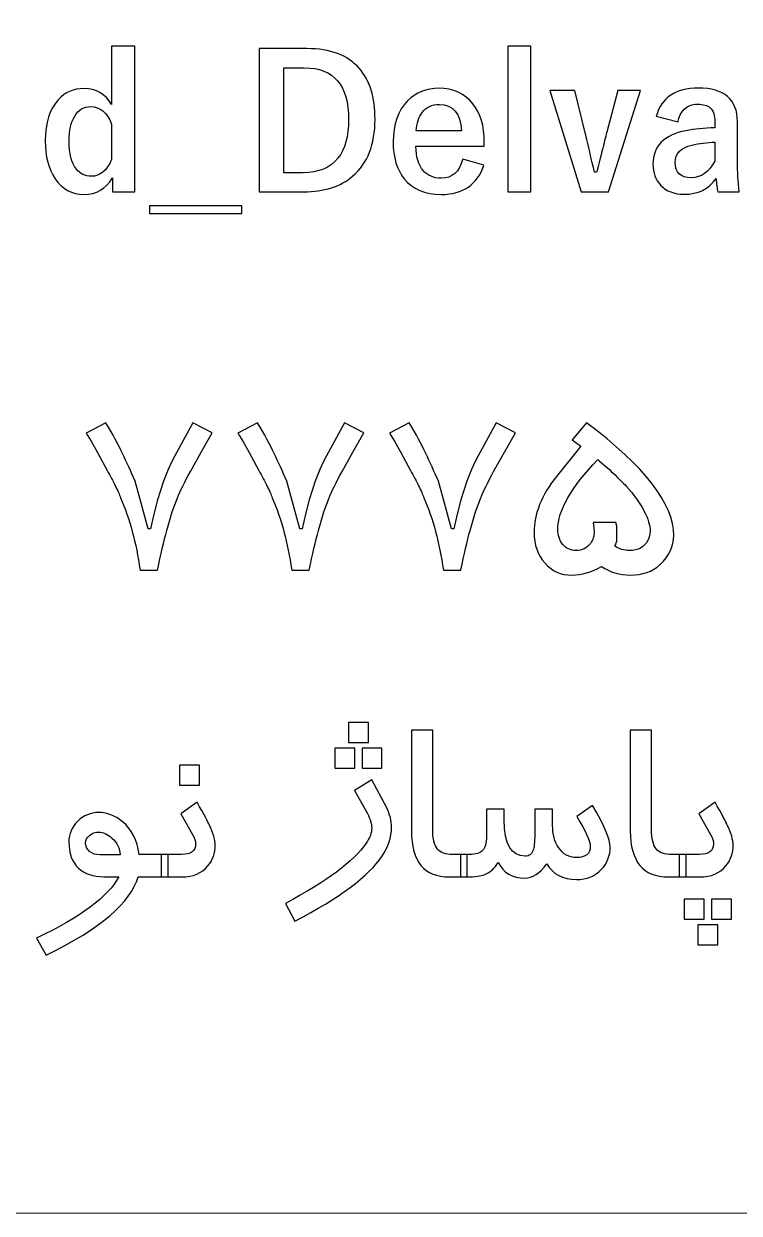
# Model space of a CAD drawing. Header units: millimetres. Extents: x -138.6 to -38.8, y 60 to 134.7.
# Drawn here: x -64.1 to -51.24, y 94.71 to 116.08 of the extents above; entities that cross this region are included whole.
import ezdxf

# ---------------------------------------------------------------- set-up
doc = ezdxf.new("R2010")
doc.units = ezdxf.units.MM
doc.header["$MEASUREMENT"] = 0
doc.layers.add('Layer 1', color=7, linetype='Continuous')

msp = doc.modelspace()

# ---------------------------------------------------------------- linework, layer by layer
at = {"layer": 'Layer 1', "color": 250, "lineweight": 18}
msp.add_open_spline([(-75.8499, 134.7069), (-75.8499, 134.7069), (-41.8499, 134.7069), (-41.8499, 134.7069), (-40.1976, 134.7069), (-38.8499, 133.3592), (-38.8499, 131.7069), (-38.8499, 131.7069), (-38.8499, 97.7069), (-38.8499, 97.7069), (-38.8499, 96.0546), (-40.1976, 94.7069), (-41.8499, 94.7069), (-41.8499, 94.7069), (-75.8499, 94.7069), (-75.8499, 94.7069), (-77.5022, 94.7069), (-78.8499, 96.0546), (-78.8499, 97.7069), (-78.8499, 97.7069), (-78.8499, 131.7069), (-78.8499, 131.7069), (-78.8499, 133.3592), (-77.5022, 134.7069), (-75.8499, 134.7069)], degree=3, knots=[0, 0, 0, 0, 0.125, 0.125, 0.125, 0.25, 0.25, 0.25, 0.375, 0.375, 0.375, 0.5, 0.5, 0.5, 0.625, 0.625, 0.625, 0.75, 0.75, 0.75, 0.875, 0.875, 0.875, 1, 1, 1, 1], dxfattribs=at)
at = {"layer": 'Layer 1', "color": 250}
for points, knots in [([(-62.1103, 115.6762), (-62.1103, 115.6762), (-62.1103, 113.0565), (-62.1103, 113.0565), (-62.1103, 113.0565), (-62.5116, 113.0565), (-62.5116, 113.0565), (-62.5116, 113.0565), (-62.5116, 113.3085), (-62.5116, 113.3085), (-62.6293, 113.1095), (-62.7995, 113.01), (-63.0217, 113.01), (-63.24, 113.01), (-63.413, 113.104), (-63.5418, 113.2919), (-63.6589, 113.4655), (-63.7181, 113.6932), (-63.7181, 113.9745), (-63.7181, 114.2939), (-63.6413, 114.5388), (-63.4882, 114.7079), (-63.3649, 114.845), (-63.2096, 114.9135), (-63.0217, 114.9135), (-62.8039, 114.9135), (-62.6381, 114.8173), (-62.5248, 114.625), (-62.5248, 114.625), (-62.5248, 115.6762), (-62.5248, 115.6762), (-62.5248, 115.6762), (-62.1103, 115.6762), (-62.1103, 115.6762)], [0, 0, 0, 0, 0.0909091, 0.0909091, 0.0909091, 0.1818182, 0.1818182, 0.1818182, 0.2727273, 0.2727273, 0.2727273, 0.3636364, 0.3636364, 0.3636364, 0.4545455, 0.4545455, 0.4545455, 0.5454545, 0.5454545, 0.5454545, 0.6363636, 0.6363636, 0.6363636, 0.7272727, 0.7272727, 0.7272727, 0.8181818, 0.8181818, 0.8181818, 0.9090909, 0.9090909, 0.9090909, 1, 1, 1, 1]), ([(-59.8754, 115.6298), (-59.8754, 115.6298), (-59.0143, 115.6298), (-59.0143, 115.6298), (-58.5953, 115.6298), (-58.282, 115.512), (-58.0736, 115.2766), (-57.8846, 115.0622), (-57.7901, 114.7565), (-57.7901, 114.3602), (-57.7901, 113.9087), (-57.9227, 113.5694), (-58.1886, 113.3417), (-58.4096, 113.1515), (-58.7048, 113.0565), (-59.074, 113.0565), (-59.074, 113.0565), (-59.8754, 113.0565), (-59.8754, 113.0565), (-59.8754, 113.0565), (-59.8754, 115.6298), (-59.8754, 115.6298)], [0, 0, 0, 0, 0.1428571, 0.1428571, 0.1428571, 0.2857143, 0.2857143, 0.2857143, 0.4285714, 0.4285714, 0.4285714, 0.5714286, 0.5714286, 0.5714286, 0.7142857, 0.7142857, 0.7142857, 0.8571429, 0.8571429, 0.8571429, 1, 1, 1, 1]), ([(-54.9875, 115.6762), (-54.9875, 115.6762), (-54.9875, 113.0565), (-54.9875, 113.0565), (-54.9875, 113.0565), (-55.4053, 113.0565), (-55.4053, 113.0565), (-55.4053, 113.0565), (-55.4053, 115.6762), (-55.4053, 115.6762), (-55.4053, 115.6762), (-54.9875, 115.6762), (-54.9875, 115.6762)], [0, 0, 0, 0, 0.25, 0.25, 0.25, 0.5, 0.5, 0.5, 0.75, 0.75, 0.75, 1, 1, 1, 1]), ([(-59.4321, 115.2849), (-59.4321, 115.2849), (-59.4321, 113.4013), (-59.4321, 113.4013), (-59.4321, 113.4013), (-59.0839, 113.4013), (-59.0839, 113.4013), (-58.8054, 113.4013), (-58.597, 113.4876), (-58.4588, 113.6606), (-58.3295, 113.8214), (-58.2643, 114.0535), (-58.2643, 114.3569), (-58.2643, 114.9754), (-58.5301, 115.2849), (-59.0613, 115.2849), (-59.0613, 115.2849), (-59.4321, 115.2849), (-59.4321, 115.2849)], [0, 0, 0, 0, 0.1666667, 0.1666667, 0.1666667, 0.3333333, 0.3333333, 0.3333333, 0.5, 0.5, 0.5, 0.6666667, 0.6666667, 0.6666667, 0.8333333, 0.8333333, 0.8333333, 1, 1, 1, 1]), ([(-55.8259, 113.8755), (-55.8259, 113.8755), (-57.0567, 113.8755), (-57.0567, 113.8755), (-57.0545, 113.686), (-57.0103, 113.5401), (-56.9235, 113.4389), (-56.845, 113.3472), (-56.7367, 113.3013), (-56.5985, 113.3013), (-56.4029, 113.3013), (-56.2747, 113.4168), (-56.2144, 113.6467), (-56.2144, 113.6467), (-55.8358, 113.5367), (-55.8358, 113.5367), (-55.9502, 113.1858), (-56.2056, 113.01), (-56.6029, 113.01), (-56.8937, 113.01), (-57.1142, 113.104), (-57.2656, 113.2919), (-57.3983, 113.4555), (-57.4646, 113.6771), (-57.4646, 113.9551), (-57.4646, 114.2707), (-57.3784, 114.5156), (-57.2054, 114.6902), (-57.0578, 114.8411), (-56.8688, 114.9168), (-56.6389, 114.9168), (-56.3819, 114.9168), (-56.179, 114.8234), (-56.0298, 114.6366), (-55.8939, 114.4669), (-55.8259, 114.242), (-55.8259, 113.9612), (-55.8259, 113.9612), (-55.8259, 113.8755), (-55.8259, 113.8755)], [0, 0, 0, 0, 0.0769231, 0.0769231, 0.0769231, 0.1538462, 0.1538462, 0.1538462, 0.2307692, 0.2307692, 0.2307692, 0.3076923, 0.3076923, 0.3076923, 0.3846154, 0.3846154, 0.3846154, 0.4615385, 0.4615385, 0.4615385, 0.5384615, 0.5384615, 0.5384615, 0.6153846, 0.6153846, 0.6153846, 0.6923077, 0.6923077, 0.6923077, 0.7692308, 0.7692308, 0.7692308, 0.8461538, 0.8461538, 0.8461538, 0.9230769, 0.9230769, 0.9230769, 1, 1, 1, 1]), ([(-53.0199, 114.877), (-53.0199, 114.877), (-53.5914, 113.0565), (-53.5914, 113.0565), (-53.5914, 113.0565), (-54.0849, 113.0565), (-54.0849, 113.0565), (-54.0849, 113.0565), (-54.6487, 114.877), (-54.6487, 114.877), (-54.6487, 114.877), (-54.2015, 114.877), (-54.2015, 114.877), (-54.2015, 114.877), (-54.0125, 114.1171), (-54.0125, 114.1171), (-53.9877, 114.0192), (-53.9578, 113.8938), (-53.923, 113.7412), (-53.8854, 113.5771), (-53.8594, 113.466), (-53.8456, 113.408), (-53.8456, 113.408), (-53.8069, 113.408), (-53.8069, 113.408), (-53.787, 113.4815), (-53.7555, 113.608), (-53.7113, 113.7888), (-53.6765, 113.9269), (-53.6472, 114.0397), (-53.624, 114.127), (-53.624, 114.127), (-53.4278, 114.877), (-53.4278, 114.877), (-53.4278, 114.877), (-53.0199, 114.877), (-53.0199, 114.877)], [0, 0, 0, 0, 0.0833333, 0.0833333, 0.0833333, 0.1666667, 0.1666667, 0.1666667, 0.25, 0.25, 0.25, 0.3333333, 0.3333333, 0.3333333, 0.4166667, 0.4166667, 0.4166667, 0.5, 0.5, 0.5, 0.5833333, 0.5833333, 0.5833333, 0.6666667, 0.6666667, 0.6666667, 0.75, 0.75, 0.75, 0.8333333, 0.8333333, 0.8333333, 0.9166667, 0.9166667, 0.9166667, 1, 1, 1, 1]), ([(-52.7348, 114.4183), (-52.6408, 114.7527), (-52.3899, 114.9201), (-51.982, 114.9201), (-51.5111, 114.9201), (-51.2762, 114.7189), (-51.2762, 114.316), (-51.2762, 114.316), (-51.2762, 113.5942), (-51.2762, 113.5942), (-51.2762, 113.4179), (-51.2663, 113.2389), (-51.2469, 113.0565), (-51.2469, 113.0565), (-51.6305, 113.0565), (-51.6305, 113.0565), (-51.6427, 113.1244), (-51.6526, 113.204), (-51.6614, 113.2952), (-51.7919, 113.1073), (-51.9831, 113.0134), (-52.2346, 113.0134), (-52.4147, 113.0134), (-52.5562, 113.0686), (-52.659, 113.1786), (-52.7497, 113.2759), (-52.795, 113.4008), (-52.795, 113.5544), (-52.795, 113.8783), (-52.5966, 114.0789), (-52.2009, 114.1552), (-52.0538, 114.1834), (-51.8803, 114.2005), (-51.6808, 114.2072), (-51.6808, 114.2072), (-51.6808, 114.3105), (-51.6808, 114.3105), (-51.6808, 114.431), (-51.7095, 114.5167), (-51.7665, 114.5675), (-51.8162, 114.6106), (-51.893, 114.6316), (-51.9964, 114.6316), (-52.0914, 114.6316), (-52.1705, 114.6012), (-52.2329, 114.5399), (-52.2904, 114.4835), (-52.3274, 114.4083), (-52.3446, 114.3133), (-52.3446, 114.3133), (-52.7348, 114.4183), (-52.7348, 114.4183)], [0, 0, 0, 0, 0.0588235, 0.0588235, 0.0588235, 0.1176471, 0.1176471, 0.1176471, 0.1764706, 0.1764706, 0.1764706, 0.2352941, 0.2352941, 0.2352941, 0.2941176, 0.2941176, 0.2941176, 0.3529412, 0.3529412, 0.3529412, 0.4117647, 0.4117647, 0.4117647, 0.4705882, 0.4705882, 0.4705882, 0.5294118, 0.5294118, 0.5294118, 0.5882353, 0.5882353, 0.5882353, 0.6470588, 0.6470588, 0.6470588, 0.7058824, 0.7058824, 0.7058824, 0.7647059, 0.7647059, 0.7647059, 0.8235294, 0.8235294, 0.8235294, 0.8823529, 0.8823529, 0.8823529, 0.9411765, 0.9411765, 0.9411765, 1, 1, 1, 1]), ([(-62.5248, 114.2757), (-62.6088, 114.484), (-62.7349, 114.588), (-62.9018, 114.588), (-63.0228, 114.588), (-63.1184, 114.5316), (-63.1886, 114.4183), (-63.2566, 114.3094), (-63.2903, 114.1591), (-63.2903, 113.9684), (-63.2903, 113.7451), (-63.2466, 113.5776), (-63.1593, 113.4666), (-63.0902, 113.3792), (-63.0012, 113.3356), (-62.8924, 113.3356), (-62.7349, 113.3356), (-62.6122, 113.4367), (-62.5248, 113.6395), (-62.5248, 113.6395), (-62.5248, 114.2757), (-62.5248, 114.2757)], [0, 0, 0, 0, 0.1428571, 0.1428571, 0.1428571, 0.2857143, 0.2857143, 0.2857143, 0.4285714, 0.4285714, 0.4285714, 0.5714286, 0.5714286, 0.5714286, 0.7142857, 0.7142857, 0.7142857, 0.8571429, 0.8571429, 0.8571429, 1, 1, 1, 1]), ([(-56.2338, 114.1508), (-56.2542, 114.4691), (-56.3874, 114.6289), (-56.6322, 114.6289), (-56.7649, 114.6289), (-56.8682, 114.5802), (-56.9417, 114.4829), (-57.0042, 114.3995), (-57.0401, 114.289), (-57.0501, 114.1508), (-57.0501, 114.1508), (-56.2338, 114.1508), (-56.2338, 114.1508)], [0, 0, 0, 0, 0.25, 0.25, 0.25, 0.5, 0.5, 0.5, 0.75, 0.75, 0.75, 1, 1, 1, 1]), ([(-51.6808, 113.9496), (-51.8201, 113.9463), (-51.9593, 113.9286), (-52.0986, 113.896), (-52.297, 113.8485), (-52.3965, 113.7457), (-52.3965, 113.5865), (-52.3965, 113.403), (-52.2992, 113.3113), (-52.1052, 113.3113), (-51.9278, 113.3113), (-51.7863, 113.4113), (-51.6808, 113.6108), (-51.6808, 113.6108), (-51.6808, 113.9496), (-51.6808, 113.9496)], [0, 0, 0, 0, 0.2, 0.2, 0.2, 0.4, 0.4, 0.4, 0.6, 0.6, 0.6, 0.8, 0.8, 0.8, 1, 1, 1, 1]), ([(-60.1832, 112.8078), (-60.1832, 112.8078), (-60.1832, 112.6652), (-60.1832, 112.6652), (-60.1832, 112.6652), (-61.8412, 112.6652), (-61.8412, 112.6652), (-61.8412, 112.6652), (-61.8412, 112.8078), (-61.8412, 112.8078), (-61.8412, 112.8078), (-60.1832, 112.8078), (-60.1832, 112.8078)], [0, 0, 0, 0, 0.25, 0.25, 0.25, 0.5, 0.5, 0.5, 0.75, 0.75, 0.75, 1, 1, 1, 1]), ([(-60.7182, 108.7288), (-60.7182, 108.7288), (-60.9161, 108.3812), (-60.9161, 108.3812), (-60.9161, 108.3812), (-61.1098, 108.0336), (-61.1098, 108.0336), (-61.2138, 107.8416), (-61.2916, 107.6834), (-61.3424, 107.5591), (-61.3424, 107.5591), (-61.4346, 107.3054), (-61.4346, 107.3054), (-61.4346, 107.3054), (-61.5335, 106.9755), (-61.5335, 106.9755), (-61.5859, 106.7802), (-61.6418, 106.5425), (-61.6993, 106.2626), (-61.6993, 106.2626), (-62.0139, 106.2626), (-62.0139, 106.2626), (-62.0832, 106.7497), (-62.2, 107.1819), (-62.3632, 107.5591), (-62.3852, 107.6166), (-62.4165, 107.6893), (-62.4588, 107.7748), (-62.501, 107.861), (-62.5501, 107.9541), (-62.6059, 108.053), (-62.6059, 108.053), (-62.7768, 108.3736), (-62.7768, 108.3736), (-62.7768, 108.3736), (-62.8935, 108.5774), (-62.8935, 108.5774), (-62.8935, 108.5774), (-62.9831, 108.7237), (-62.9831, 108.7237), (-62.9831, 108.7237), (-62.6262, 108.9081), (-62.6262, 108.9081), (-62.5036, 108.6983), (-62.4046, 108.5148), (-62.3302, 108.3583), (-62.2549, 108.201), (-62.1788, 108.0353), (-62.1027, 107.861), (-62.1027, 107.861), (-61.8701, 107.0034), (-61.8701, 107.0034), (-61.8701, 107.0034), (-61.8253, 107.0034), (-61.8253, 107.0034), (-61.8253, 107.0034), (-61.7686, 107.2673), (-61.7686, 107.2673), (-61.7686, 107.2673), (-61.6993, 107.5227), (-61.6993, 107.5227), (-61.6993, 107.5227), (-61.5927, 107.8585), (-61.5927, 107.8585), (-61.5927, 107.8585), (-61.5107, 108.0674), (-61.5107, 108.0674), (-61.5107, 108.0674), (-61.4439, 108.2112), (-61.4439, 108.2112), (-61.4439, 108.2112), (-61.3897, 108.3161), (-61.3897, 108.3161), (-61.3897, 108.3161), (-61.065, 108.9081), (-61.065, 108.9081), (-61.065, 108.9081), (-60.8916, 108.8159), (-60.8916, 108.8159), (-60.8916, 108.8159), (-60.7182, 108.7288), (-60.7182, 108.7288)], [0, 0, 0, 0, 0.037037, 0.037037, 0.037037, 0.0740741, 0.0740741, 0.0740741, 0.1111111, 0.1111111, 0.1111111, 0.1481481, 0.1481481, 0.1481481, 0.1851852, 0.1851852, 0.1851852, 0.2222222, 0.2222222, 0.2222222, 0.2592593, 0.2592593, 0.2592593, 0.2962963, 0.2962963, 0.2962963, 0.3333333, 0.3333333, 0.3333333, 0.3703704, 0.3703704, 0.3703704, 0.4074074, 0.4074074, 0.4074074, 0.4444444, 0.4444444, 0.4444444, 0.4814815, 0.4814815, 0.4814815, 0.5185185, 0.5185185, 0.5185185, 0.5555556, 0.5555556, 0.5555556, 0.5925926, 0.5925926, 0.5925926, 0.6296296, 0.6296296, 0.6296296, 0.6666667, 0.6666667, 0.6666667, 0.7037037, 0.7037037, 0.7037037, 0.7407407, 0.7407407, 0.7407407, 0.7777778, 0.7777778, 0.7777778, 0.8148148, 0.8148148, 0.8148148, 0.8518519, 0.8518519, 0.8518519, 0.8888889, 0.8888889, 0.8888889, 0.9259259, 0.9259259, 0.9259259, 0.962963, 0.962963, 0.962963, 1, 1, 1, 1]), ([(-57.9923, 108.7288), (-57.9923, 108.7288), (-58.1902, 108.3812), (-58.1902, 108.3812), (-58.1902, 108.3812), (-58.3839, 108.0336), (-58.3839, 108.0336), (-58.4879, 107.8416), (-58.5657, 107.6834), (-58.6165, 107.5591), (-58.6165, 107.5591), (-58.7087, 107.3054), (-58.7087, 107.3054), (-58.7087, 107.3054), (-58.8076, 106.9755), (-58.8076, 106.9755), (-58.86, 106.7802), (-58.9159, 106.5425), (-58.9734, 106.2626), (-58.9734, 106.2626), (-59.288, 106.2626), (-59.288, 106.2626), (-59.3573, 106.7497), (-59.4741, 107.1819), (-59.6373, 107.5591), (-59.6593, 107.6166), (-59.6906, 107.6893), (-59.7329, 107.7748), (-59.7751, 107.861), (-59.8242, 107.9541), (-59.88, 108.053), (-59.88, 108.053), (-60.0509, 108.3736), (-60.0509, 108.3736), (-60.0509, 108.3736), (-60.1676, 108.5774), (-60.1676, 108.5774), (-60.1676, 108.5774), (-60.2572, 108.7237), (-60.2572, 108.7237), (-60.2572, 108.7237), (-59.9003, 108.9081), (-59.9003, 108.9081), (-59.7777, 108.6983), (-59.6787, 108.5148), (-59.6043, 108.3583), (-59.529, 108.201), (-59.4529, 108.0353), (-59.3768, 107.861), (-59.3768, 107.861), (-59.1442, 107.0034), (-59.1442, 107.0034), (-59.1442, 107.0034), (-59.0994, 107.0034), (-59.0994, 107.0034), (-59.0994, 107.0034), (-59.0427, 107.2673), (-59.0427, 107.2673), (-59.0427, 107.2673), (-58.9734, 107.5227), (-58.9734, 107.5227), (-58.9734, 107.5227), (-58.8668, 107.8585), (-58.8668, 107.8585), (-58.8668, 107.8585), (-58.7848, 108.0674), (-58.7848, 108.0674), (-58.7848, 108.0674), (-58.718, 108.2112), (-58.718, 108.2112), (-58.718, 108.2112), (-58.6638, 108.3161), (-58.6638, 108.3161), (-58.6638, 108.3161), (-58.3391, 108.9081), (-58.3391, 108.9081), (-58.3391, 108.9081), (-58.1657, 108.8159), (-58.1657, 108.8159), (-58.1657, 108.8159), (-57.9923, 108.7288), (-57.9923, 108.7288)], [0, 0, 0, 0, 0.037037, 0.037037, 0.037037, 0.0740741, 0.0740741, 0.0740741, 0.1111111, 0.1111111, 0.1111111, 0.1481481, 0.1481481, 0.1481481, 0.1851852, 0.1851852, 0.1851852, 0.2222222, 0.2222222, 0.2222222, 0.2592593, 0.2592593, 0.2592593, 0.2962963, 0.2962963, 0.2962963, 0.3333333, 0.3333333, 0.3333333, 0.3703704, 0.3703704, 0.3703704, 0.4074074, 0.4074074, 0.4074074, 0.4444444, 0.4444444, 0.4444444, 0.4814815, 0.4814815, 0.4814815, 0.5185185, 0.5185185, 0.5185185, 0.5555556, 0.5555556, 0.5555556, 0.5925926, 0.5925926, 0.5925926, 0.6296296, 0.6296296, 0.6296296, 0.6666667, 0.6666667, 0.6666667, 0.7037037, 0.7037037, 0.7037037, 0.7407407, 0.7407407, 0.7407407, 0.7777778, 0.7777778, 0.7777778, 0.8148148, 0.8148148, 0.8148148, 0.8518519, 0.8518519, 0.8518519, 0.8888889, 0.8888889, 0.8888889, 0.9259259, 0.9259259, 0.9259259, 0.962963, 0.962963, 0.962963, 1, 1, 1, 1]), ([(-55.2664, 108.7288), (-55.2664, 108.7288), (-55.4643, 108.3812), (-55.4643, 108.3812), (-55.4643, 108.3812), (-55.658, 108.0336), (-55.658, 108.0336), (-55.762, 107.8416), (-55.8398, 107.6834), (-55.8906, 107.5591), (-55.8906, 107.5591), (-55.9828, 107.3054), (-55.9828, 107.3054), (-55.9828, 107.3054), (-56.0817, 106.9755), (-56.0817, 106.9755), (-56.1341, 106.7802), (-56.19, 106.5425), (-56.2475, 106.2626), (-56.2475, 106.2626), (-56.5621, 106.2626), (-56.5621, 106.2626), (-56.6314, 106.7497), (-56.7482, 107.1819), (-56.9114, 107.5591), (-56.9334, 107.6166), (-56.9647, 107.6893), (-57.007, 107.7748), (-57.0492, 107.861), (-57.0983, 107.9541), (-57.1541, 108.053), (-57.1541, 108.053), (-57.325, 108.3736), (-57.325, 108.3736), (-57.325, 108.3736), (-57.4417, 108.5774), (-57.4417, 108.5774), (-57.4417, 108.5774), (-57.5313, 108.7237), (-57.5313, 108.7237), (-57.5313, 108.7237), (-57.1744, 108.9081), (-57.1744, 108.9081), (-57.0518, 108.6983), (-56.9528, 108.5148), (-56.8784, 108.3583), (-56.8031, 108.201), (-56.727, 108.0353), (-56.6509, 107.861), (-56.6509, 107.861), (-56.4183, 107.0034), (-56.4183, 107.0034), (-56.4183, 107.0034), (-56.3735, 107.0034), (-56.3735, 107.0034), (-56.3735, 107.0034), (-56.3168, 107.2673), (-56.3168, 107.2673), (-56.3168, 107.2673), (-56.2475, 107.5227), (-56.2475, 107.5227), (-56.2475, 107.5227), (-56.1409, 107.8585), (-56.1409, 107.8585), (-56.1409, 107.8585), (-56.0589, 108.0674), (-56.0589, 108.0674), (-56.0589, 108.0674), (-55.9921, 108.2112), (-55.9921, 108.2112), (-55.9921, 108.2112), (-55.9379, 108.3161), (-55.9379, 108.3161), (-55.9379, 108.3161), (-55.6132, 108.9081), (-55.6132, 108.9081), (-55.6132, 108.9081), (-55.4398, 108.8159), (-55.4398, 108.8159), (-55.4398, 108.8159), (-55.2664, 108.7288), (-55.2664, 108.7288)], [0, 0, 0, 0, 0.037037, 0.037037, 0.037037, 0.0740741, 0.0740741, 0.0740741, 0.1111111, 0.1111111, 0.1111111, 0.1481481, 0.1481481, 0.1481481, 0.1851852, 0.1851852, 0.1851852, 0.2222222, 0.2222222, 0.2222222, 0.2592593, 0.2592593, 0.2592593, 0.2962963, 0.2962963, 0.2962963, 0.3333333, 0.3333333, 0.3333333, 0.3703704, 0.3703704, 0.3703704, 0.4074074, 0.4074074, 0.4074074, 0.4444444, 0.4444444, 0.4444444, 0.4814815, 0.4814815, 0.4814815, 0.5185185, 0.5185185, 0.5185185, 0.5555556, 0.5555556, 0.5555556, 0.5925926, 0.5925926, 0.5925926, 0.6296296, 0.6296296, 0.6296296, 0.6666667, 0.6666667, 0.6666667, 0.7037037, 0.7037037, 0.7037037, 0.7407407, 0.7407407, 0.7407407, 0.7777778, 0.7777778, 0.7777778, 0.8148148, 0.8148148, 0.8148148, 0.8518519, 0.8518519, 0.8518519, 0.8888889, 0.8888889, 0.8888889, 0.9259259, 0.9259259, 0.9259259, 0.962963, 0.962963, 0.962963, 1, 1, 1, 1]), ([(-52.4196, 106.8842), (-52.4196, 106.6939), (-52.5007, 106.5188), (-52.664, 106.3598), (-52.8094, 106.2338), (-52.9871, 106.1712), (-53.196, 106.1712), (-53.3972, 106.1712), (-53.5706, 106.2237), (-53.7178, 106.3285), (-53.8996, 106.2237), (-54.0789, 106.1712), (-54.2565, 106.1712), (-54.4502, 106.1712), (-54.6109, 106.244), (-54.7395, 106.3894), (-54.8672, 106.5349), (-54.9314, 106.7176), (-54.9314, 106.9375), (-54.9314, 107.2682), (-54.7978, 107.6039), (-54.5305, 107.9448), (-54.5305, 107.9448), (-54.0891, 108.4877), (-54.0891, 108.4877), (-54.0891, 108.4877), (-54.2481, 108.5985), (-54.2481, 108.5985), (-54.2481, 108.5985), (-53.9876, 108.9081), (-53.9876, 108.9081), (-52.9422, 108.1232), (-52.4196, 107.4483), (-52.4196, 106.8842)], [0, 0, 0, 0, 0.0909091, 0.0909091, 0.0909091, 0.1818182, 0.1818182, 0.1818182, 0.2727273, 0.2727273, 0.2727273, 0.3636364, 0.3636364, 0.3636364, 0.4545455, 0.4545455, 0.4545455, 0.5454545, 0.5454545, 0.5454545, 0.6363636, 0.6363636, 0.6363636, 0.7272727, 0.7272727, 0.7272727, 0.8181818, 0.8181818, 0.8181818, 0.9090909, 0.9090909, 0.9090909, 1, 1, 1, 1]), ([(-52.8458, 106.9688), (-52.8458, 107.0652), (-52.8822, 107.1844), (-52.9558, 107.3274), (-53.0293, 107.4695), (-53.1342, 107.6149), (-53.2712, 107.7629), (-53.3389, 107.8357), (-53.4184, 107.916), (-53.5097, 108.0031), (-53.6011, 108.0902), (-53.6941, 108.1714), (-53.788, 108.2484), (-54.2658, 107.7452), (-54.5052, 107.3274), (-54.5052, 106.995), (-54.5052, 106.8876), (-54.4756, 106.7971), (-54.4155, 106.7235), (-54.3563, 106.6499), (-54.2777, 106.6127), (-54.1804, 106.6127), (-54.0713, 106.6127), (-53.9842, 106.6542), (-53.9199, 106.737), (-53.8734, 106.8022), (-53.8506, 106.8774), (-53.8506, 106.962), (-53.8506, 106.962), (-53.8709, 107.1151), (-53.8709, 107.1151), (-53.8709, 107.1151), (-53.4649, 107.1151), (-53.4649, 107.1151), (-53.4649, 107.1151), (-53.4446, 107.0483), (-53.4446, 107.0483), (-53.4446, 107.0483), (-53.4446, 106.9569), (-53.4446, 106.9569), (-53.4446, 106.9569), (-53.4446, 106.8106), (-53.4446, 106.8106), (-53.4446, 106.7742), (-53.4564, 106.7345), (-53.4793, 106.6897), (-53.3956, 106.6381), (-53.3084, 106.6127), (-53.2188, 106.6127), (-53.0615, 106.6127), (-52.9515, 106.6728), (-52.8873, 106.792), (-52.8593, 106.8436), (-52.8458, 106.902), (-52.8458, 106.9688)], [0, 0, 0, 0, 0.0555556, 0.0555556, 0.0555556, 0.1111111, 0.1111111, 0.1111111, 0.1666667, 0.1666667, 0.1666667, 0.2222222, 0.2222222, 0.2222222, 0.2777778, 0.2777778, 0.2777778, 0.3333333, 0.3333333, 0.3333333, 0.3888889, 0.3888889, 0.3888889, 0.4444444, 0.4444444, 0.4444444, 0.5, 0.5, 0.5, 0.5555556, 0.5555556, 0.5555556, 0.6111111, 0.6111111, 0.6111111, 0.6666667, 0.6666667, 0.6666667, 0.7222222, 0.7222222, 0.7222222, 0.7777778, 0.7777778, 0.7777778, 0.8333333, 0.8333333, 0.8333333, 0.8888889, 0.8888889, 0.8888889, 0.9444444, 0.9444444, 0.9444444, 1, 1, 1, 1]), ([(-57.9086, 103.1655), (-57.9086, 103.1655), (-58.2678, 103.1655), (-58.2678, 103.1655), (-58.2678, 103.1655), (-58.2678, 103.5247), (-58.2678, 103.5247), (-58.2678, 103.5247), (-57.9086, 103.5247), (-57.9086, 103.5247), (-57.9086, 103.5247), (-57.9086, 103.1655), (-57.9086, 103.1655)], [0, 0, 0, 0, 0.25, 0.25, 0.25, 0.5, 0.5, 0.5, 0.75, 0.75, 0.75, 1, 1, 1, 1]), ([(-56.1335, 100.7495), (-56.1335, 100.7495), (-56.4516, 100.7495), (-56.4516, 100.7495), (-56.9078, 100.7495), (-57.1359, 101.0234), (-57.1359, 101.5727), (-57.1359, 101.5727), (-57.1359, 103.3835), (-57.1359, 103.3835), (-57.1359, 103.3835), (-56.7542, 103.3835), (-56.7542, 103.3835), (-56.7542, 103.3835), (-56.7542, 101.6037), (-56.7542, 101.6037), (-56.7542, 101.4362), (-56.7255, 101.3167), (-56.6673, 101.2476), (-56.613, 101.184), (-56.5214, 101.1522), (-56.3926, 101.1522), (-56.3926, 101.1522), (-56.1335, 101.1522), (-56.1335, 101.1522), (-56.1335, 101.1522), (-56.1335, 100.7495), (-56.1335, 100.7495)], [0, 0, 0, 0, 0.1111111, 0.1111111, 0.1111111, 0.2222222, 0.2222222, 0.2222222, 0.3333333, 0.3333333, 0.3333333, 0.4444444, 0.4444444, 0.4444444, 0.5555556, 0.5555556, 0.5555556, 0.6666667, 0.6666667, 0.6666667, 0.7777778, 0.7777778, 0.7777778, 0.8888889, 0.8888889, 0.8888889, 1, 1, 1, 1]), ([(-52.1992, 100.7495), (-52.1992, 100.7495), (-52.5173, 100.7495), (-52.5173, 100.7495), (-52.9735, 100.7495), (-53.2016, 101.0234), (-53.2016, 101.5727), (-53.2016, 101.5727), (-53.2016, 103.3835), (-53.2016, 103.3835), (-53.2016, 103.3835), (-52.8199, 103.3835), (-52.8199, 103.3835), (-52.8199, 103.3835), (-52.8199, 101.6037), (-52.8199, 101.6037), (-52.8199, 101.4362), (-52.7912, 101.3167), (-52.733, 101.2476), (-52.6787, 101.184), (-52.5871, 101.1522), (-52.4583, 101.1522), (-52.4583, 101.1522), (-52.1992, 101.1522), (-52.1992, 101.1522), (-52.1992, 101.1522), (-52.1992, 100.7495), (-52.1992, 100.7495)], [0, 0, 0, 0, 0.1111111, 0.1111111, 0.1111111, 0.2222222, 0.2222222, 0.2222222, 0.3333333, 0.3333333, 0.3333333, 0.4444444, 0.4444444, 0.4444444, 0.5555556, 0.5555556, 0.5555556, 0.6666667, 0.6666667, 0.6666667, 0.7777778, 0.7777778, 0.7777778, 0.8888889, 0.8888889, 0.8888889, 1, 1, 1, 1]), ([(-58.1546, 102.7039), (-58.1546, 102.7039), (-58.5153, 102.7039), (-58.5153, 102.7039), (-58.5153, 102.7039), (-58.5153, 103.0631), (-58.5153, 103.0631), (-58.5153, 103.0631), (-58.1546, 103.0631), (-58.1546, 103.0631), (-58.1546, 103.0631), (-58.1546, 102.7039), (-58.1546, 102.7039)], [0, 0, 0, 0, 0.25, 0.25, 0.25, 0.5, 0.5, 0.5, 0.75, 0.75, 0.75, 1, 1, 1, 1]), ([(-57.6658, 102.7039), (-57.6658, 102.7039), (-58.0242, 102.7039), (-58.0242, 102.7039), (-58.0242, 102.7039), (-58.0242, 103.0631), (-58.0242, 103.0631), (-58.0242, 103.0631), (-57.6658, 103.0631), (-57.6658, 103.0631), (-57.6658, 103.0631), (-57.6658, 102.7039), (-57.6658, 102.7039)], [0, 0, 0, 0, 0.25, 0.25, 0.25, 0.5, 0.5, 0.5, 0.75, 0.75, 0.75, 1, 1, 1, 1]), ([(-60.9429, 102.3974), (-60.9429, 102.3974), (-61.3045, 102.3974), (-61.3045, 102.3974), (-61.3045, 102.3974), (-61.3045, 102.7567), (-61.3045, 102.7567), (-61.3045, 102.7567), (-60.9429, 102.7567), (-60.9429, 102.7567), (-60.9429, 102.7567), (-60.9429, 102.3974), (-60.9429, 102.3974)], [0, 0, 0, 0, 0.25, 0.25, 0.25, 0.5, 0.5, 0.5, 0.75, 0.75, 0.75, 1, 1, 1, 1]), ([(-57.5812, 101.9886), (-57.5223, 101.8745), (-57.4928, 101.7574), (-57.4928, 101.6363), (-57.4928, 101.4633), (-57.551, 101.2903), (-57.6681, 101.1181), (-57.9071, 100.7588), (-58.4284, 100.3709), (-59.2315, 99.9543), (-59.2315, 99.9543), (-59.4021, 100.2724), (-59.4021, 100.2724), (-58.6597, 100.665), (-58.1755, 101.025), (-57.9497, 101.3539), (-57.883, 101.4493), (-57.8497, 101.5401), (-57.8497, 101.6247), (-57.8497, 101.703), (-57.8753, 101.7907), (-57.9272, 101.8861), (-57.9272, 101.8861), (-58.1585, 102.302), (-58.1585, 102.302), (-58.1585, 102.302), (-57.8473, 102.4929), (-57.8473, 102.4929), (-57.8473, 102.4929), (-57.5812, 101.9886), (-57.5812, 101.9886)], [0, 0, 0, 0, 0.1, 0.1, 0.1, 0.2, 0.2, 0.2, 0.3, 0.3, 0.3, 0.4, 0.4, 0.4, 0.5, 0.5, 0.5, 0.6, 0.6, 0.6, 0.7, 0.7, 0.7, 0.8, 0.8, 0.8, 0.9, 0.9, 0.9, 1, 1, 1, 1]), ([(-60.6636, 101.3198), (-60.6636, 101.1762), (-60.7079, 101.0513), (-60.7955, 100.945), (-60.9049, 100.8147), (-61.0609, 100.7495), (-61.2634, 100.7495), (-61.2634, 100.7495), (-61.6319, 100.7495), (-61.6319, 100.7495), (-61.6319, 100.7495), (-61.6319, 101.1522), (-61.6319, 101.1522), (-61.6319, 101.1522), (-61.2703, 101.1522), (-61.2703, 101.1522), (-61.1012, 101.1522), (-61.0159, 101.2143), (-61.0159, 101.3384), (-61.0159, 101.3912), (-61.0345, 101.4493), (-61.0702, 101.513), (-61.0702, 101.513), (-61.2797, 101.8838), (-61.2797, 101.8838), (-61.2797, 101.8838), (-60.9864, 102.0902), (-60.9864, 102.0902), (-60.8638, 101.8675), (-60.7909, 101.7318), (-60.7684, 101.6813), (-60.6985, 101.5331), (-60.6636, 101.4121), (-60.6636, 101.3198)], [0, 0, 0, 0, 0.0909091, 0.0909091, 0.0909091, 0.1818182, 0.1818182, 0.1818182, 0.2727273, 0.2727273, 0.2727273, 0.3636364, 0.3636364, 0.3636364, 0.4545455, 0.4545455, 0.4545455, 0.5454545, 0.5454545, 0.5454545, 0.6363636, 0.6363636, 0.6363636, 0.7272727, 0.7272727, 0.7272727, 0.8181818, 0.8181818, 0.8181818, 0.9090909, 0.9090909, 0.9090909, 1, 1, 1, 1]), ([(-53.5623, 101.2926), (-53.5623, 101.1305), (-53.6167, 100.9924), (-53.7237, 100.8791), (-53.8393, 100.7612), (-53.9867, 100.7014), (-54.1675, 100.7014), (-54.4189, 100.7014), (-54.5965, 100.7961), (-54.7013, 100.9862), (-54.8254, 100.8131), (-54.9589, 100.727), (-55.1016, 100.727), (-55.3227, 100.727), (-55.481, 100.8209), (-55.5764, 101.0087), (-55.637, 100.9024), (-55.7169, 100.8302), (-55.8154, 100.793), (-55.8891, 100.7635), (-55.9954, 100.7495), (-56.1335, 100.7495), (-56.1335, 100.7495), (-56.2538, 100.7495), (-56.2538, 100.7495), (-56.2538, 100.7495), (-56.2538, 101.1522), (-56.2538, 101.1522), (-56.2538, 101.1522), (-56.0901, 101.1522), (-56.0901, 101.1522), (-55.9799, 101.1522), (-55.9015, 101.1755), (-55.8558, 101.222), (-55.8108, 101.2693), (-55.7883, 101.3555), (-55.7883, 101.4812), (-55.7883, 101.4812), (-55.7883, 101.9653), (-55.7883, 101.9653), (-55.7883, 101.9653), (-55.4717, 101.9653), (-55.4717, 101.9653), (-55.4717, 101.9653), (-55.4694, 101.7698), (-55.4694, 101.7698), (-55.4639, 101.3384), (-55.3375, 101.1219), (-55.0923, 101.1219), (-55.0163, 101.1219), (-54.9666, 101.1638), (-54.9426, 101.2476), (-54.9271, 101.3035), (-54.9193, 101.4137), (-54.9193, 101.5789), (-54.9193, 101.5789), (-54.9193, 101.9653), (-54.9193, 101.9653), (-54.9193, 101.9653), (-54.5989, 101.9653), (-54.5989, 101.9653), (-54.5989, 101.9653), (-54.5989, 101.6705), (-54.5989, 101.6705), (-54.5989, 101.5137), (-54.5624, 101.3818), (-54.4903, 101.2748), (-54.4096, 101.1561), (-54.3017, 101.0971), (-54.1652, 101.0971), (-54.003, 101.0971), (-53.9216, 101.1646), (-53.9216, 101.2996), (-53.9216, 101.3857), (-54.0022, 101.5649), (-54.1628, 101.8357), (-54.1628, 101.8357), (-53.8789, 102.0336), (-53.8789, 102.0336), (-53.6679, 101.6627), (-53.5623, 101.4152), (-53.5623, 101.2926)], [0, 0, 0, 0, 0.037037, 0.037037, 0.037037, 0.0740741, 0.0740741, 0.0740741, 0.1111111, 0.1111111, 0.1111111, 0.1481481, 0.1481481, 0.1481481, 0.1851852, 0.1851852, 0.1851852, 0.2222222, 0.2222222, 0.2222222, 0.2592593, 0.2592593, 0.2592593, 0.2962963, 0.2962963, 0.2962963, 0.3333333, 0.3333333, 0.3333333, 0.3703704, 0.3703704, 0.3703704, 0.4074074, 0.4074074, 0.4074074, 0.4444444, 0.4444444, 0.4444444, 0.4814815, 0.4814815, 0.4814815, 0.5185185, 0.5185185, 0.5185185, 0.5555556, 0.5555556, 0.5555556, 0.5925926, 0.5925926, 0.5925926, 0.6296296, 0.6296296, 0.6296296, 0.6666667, 0.6666667, 0.6666667, 0.7037037, 0.7037037, 0.7037037, 0.7407407, 0.7407407, 0.7407407, 0.7777778, 0.7777778, 0.7777778, 0.8148148, 0.8148148, 0.8148148, 0.8518519, 0.8518519, 0.8518519, 0.8888889, 0.8888889, 0.8888889, 0.9259259, 0.9259259, 0.9259259, 0.962963, 0.962963, 0.962963, 1, 1, 1, 1]), ([(-51.3535, 101.3198), (-51.3535, 101.1762), (-51.3978, 101.0513), (-51.4854, 100.945), (-51.5948, 100.8147), (-51.7508, 100.7495), (-51.9533, 100.7495), (-51.9533, 100.7495), (-52.3218, 100.7495), (-52.3218, 100.7495), (-52.3218, 100.7495), (-52.3218, 101.1522), (-52.3218, 101.1522), (-52.3218, 101.1522), (-51.9602, 101.1522), (-51.9602, 101.1522), (-51.7911, 101.1522), (-51.7058, 101.2143), (-51.7058, 101.3384), (-51.7058, 101.3912), (-51.7244, 101.4493), (-51.7601, 101.513), (-51.7601, 101.513), (-51.9696, 101.8838), (-51.9696, 101.8838), (-51.9696, 101.8838), (-51.6763, 102.0902), (-51.6763, 102.0902), (-51.5537, 101.8675), (-51.4808, 101.7318), (-51.4583, 101.6813), (-51.3884, 101.5331), (-51.3535, 101.4121), (-51.3535, 101.3198)], [0, 0, 0, 0, 0.0909091, 0.0909091, 0.0909091, 0.1818182, 0.1818182, 0.1818182, 0.2727273, 0.2727273, 0.2727273, 0.3636364, 0.3636364, 0.3636364, 0.4545455, 0.4545455, 0.4545455, 0.5454545, 0.5454545, 0.5454545, 0.6363636, 0.6363636, 0.6363636, 0.7272727, 0.7272727, 0.7272727, 0.8181818, 0.8181818, 0.8181818, 0.9090909, 0.9090909, 0.9090909, 1, 1, 1, 1]), ([(-61.5093, 100.7495), (-61.5093, 100.7495), (-62.0508, 100.7495), (-62.0508, 100.7495), (-62.1796, 100.2887), (-62.7297, 99.8201), (-63.7003, 99.3421), (-63.7003, 99.3421), (-63.878, 99.647), (-63.878, 99.647), (-63.0812, 100.0241), (-62.587, 100.3926), (-62.3961, 100.7519), (-62.3961, 100.7519), (-62.6669, 100.7519), (-62.6669, 100.7519), (-62.8593, 100.7519), (-63.0098, 100.8031), (-63.1184, 100.9062), (-63.2356, 101.0156), (-63.2938, 101.1731), (-63.2938, 101.3795), (-63.2938, 101.5184), (-63.241, 101.641), (-63.1355, 101.7473), (-63.0307, 101.8536), (-62.9027, 101.9063), (-62.753, 101.9063), (-62.6056, 101.9063), (-62.4659, 101.852), (-62.3325, 101.7426), (-62.1641, 101.6053), (-62.0633, 101.4082), (-62.0299, 101.1522), (-62.0299, 101.1522), (-61.5093, 101.1522), (-61.5093, 101.1522), (-61.5093, 101.1522), (-61.5093, 100.7495), (-61.5093, 100.7495)], [0, 0, 0, 0, 0.0769231, 0.0769231, 0.0769231, 0.1538462, 0.1538462, 0.1538462, 0.2307692, 0.2307692, 0.2307692, 0.3076923, 0.3076923, 0.3076923, 0.3846154, 0.3846154, 0.3846154, 0.4615385, 0.4615385, 0.4615385, 0.5384615, 0.5384615, 0.5384615, 0.6153846, 0.6153846, 0.6153846, 0.6923077, 0.6923077, 0.6923077, 0.7692308, 0.7692308, 0.7692308, 0.8461538, 0.8461538, 0.8461538, 0.9230769, 0.9230769, 0.9230769, 1, 1, 1, 1]), ([(-62.3713, 101.1452), (-62.3752, 101.2616), (-62.4256, 101.3624), (-62.521, 101.447), (-62.6025, 101.5184), (-62.6793, 101.5541), (-62.7507, 101.5541), (-62.8158, 101.5541), (-62.8725, 101.5339), (-62.9214, 101.4936), (-62.9695, 101.454), (-62.9935, 101.4098), (-62.9935, 101.3609), (-62.9935, 101.2988), (-62.9702, 101.2476), (-62.9221, 101.2065), (-62.8748, 101.1654), (-62.8112, 101.1452), (-62.732, 101.1452), (-62.732, 101.1452), (-62.3713, 101.1452), (-62.3713, 101.1452)], [0, 0, 0, 0, 0.1428571, 0.1428571, 0.1428571, 0.2857143, 0.2857143, 0.2857143, 0.4285714, 0.4285714, 0.4285714, 0.5714286, 0.5714286, 0.5714286, 0.7142857, 0.7142857, 0.7142857, 0.8571429, 0.8571429, 0.8571429, 1, 1, 1, 1]), ([(-51.8718, 99.9923), (-51.8718, 99.9923), (-52.231, 99.9923), (-52.231, 99.9923), (-52.231, 99.9923), (-52.231, 100.3515), (-52.231, 100.3515), (-52.231, 100.3515), (-51.8718, 100.3515), (-51.8718, 100.3515), (-51.8718, 100.3515), (-51.8718, 99.9923), (-51.8718, 99.9923)], [0, 0, 0, 0, 0.25, 0.25, 0.25, 0.5, 0.5, 0.5, 0.75, 0.75, 0.75, 1, 1, 1, 1]), ([(-51.3807, 99.9923), (-51.3807, 99.9923), (-51.7422, 99.9923), (-51.7422, 99.9923), (-51.7422, 99.9923), (-51.7422, 100.3515), (-51.7422, 100.3515), (-51.7422, 100.3515), (-51.3807, 100.3515), (-51.3807, 100.3515), (-51.3807, 100.3515), (-51.3807, 99.9923), (-51.3807, 99.9923)], [0, 0, 0, 0, 0.25, 0.25, 0.25, 0.5, 0.5, 0.5, 0.75, 0.75, 0.75, 1, 1, 1, 1]), ([(-51.6282, 99.5314), (-51.6282, 99.5314), (-51.9897, 99.5314), (-51.9897, 99.5314), (-51.9897, 99.5314), (-51.9897, 99.8907), (-51.9897, 99.8907), (-51.9897, 99.8907), (-51.6282, 99.8907), (-51.6282, 99.8907), (-51.6282, 99.8907), (-51.6282, 99.5314), (-51.6282, 99.5314)], [0, 0, 0, 0, 0.25, 0.25, 0.25, 0.5, 0.5, 0.5, 0.75, 0.75, 0.75, 1, 1, 1, 1])]:
    msp.add_open_spline(points, degree=3, knots=knots, dxfattribs=at)

doc.saveas('drawing.dxf')
